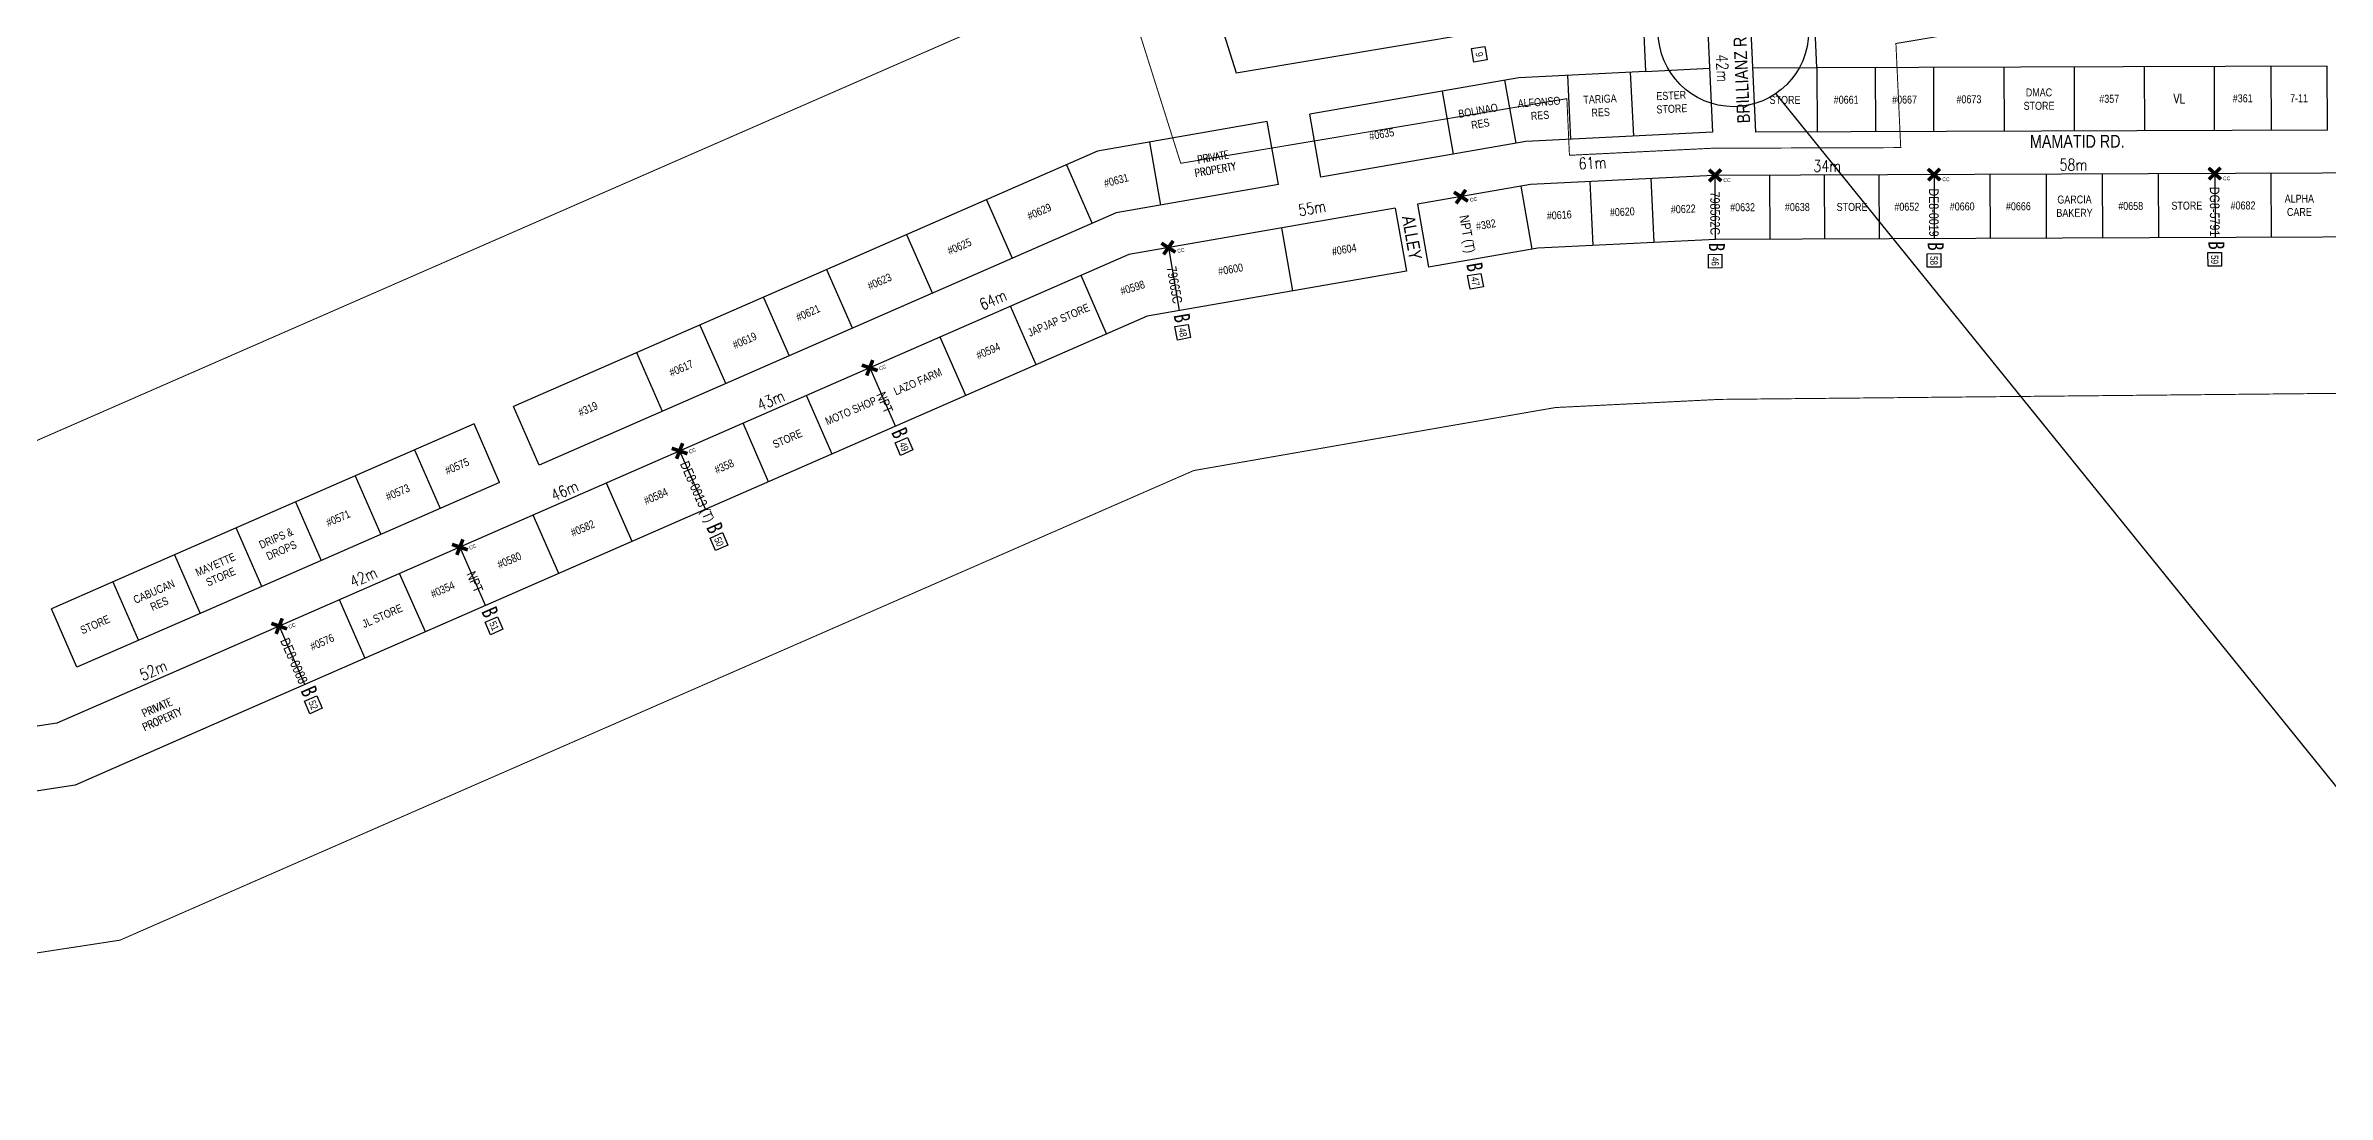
# Model space of a CAD drawing. Extents: x -663610 to -207124, y 70878 to 297551.
# Drawn here: x -213386 to -211961, y 81573 to 82228 of the extents above; entities that cross this region are included whole.
import ezdxf
from ezdxf.enums import TextEntityAlignment as Align

# ---------------------------------------------------------------- set-up
doc = ezdxf.new("R2010")
doc.units = 0
doc.header["$LTSCALE"] = 0.3
doc.layers.get('0').update_dxf_attribs({"linetype": 'CONTINUOUS'})
for name, color, linetype in [('BASEMAP', 7, 'CONTINUOUS'), ('Distance Data', 7, 'CONTINUOUS'), ('Electric Pole ID', 7, 'CONTINUOUS'), ('Electrical Pole (Circular Conc.)', 7, 'CONTINUOUS'), ('House Number', 6, 'CONTINUOUS'), ('Road Name', 7, 'CONTINUOUS'), ('Site boundry', 7, 'CONTINUOUS'), ('Survey sequence', 7, 'CONTINUOUS'), ('Vacant', 1, 'CONTINUOUS')]:
    doc.layers.add(name, color=color, linetype=linetype)
doc.layers.add('Pole size-Big', color=251, linetype='CONTINUOUS', lineweight=0)
doc.styles.add('Mark', font='arial.ttf', dxfattribs={"width": 0.8, "height": 2.5})
doc.styles.add('ROMANS', font='ROMANS.SHX', dxfattribs={"width": 0.8, "height": 2})
doc.styles.get("Standard").update_dxf_attribs({"font": '', "width": 0.8})
doc.styles.get('Standard').set_extended_font_data('FangSong_GB2312')
doc.linetypes.add('FENCELINE2', pattern='A,6.35,-2.54,[132,ltypeshp.shx,S=2.54,R=0,X=-2.54,Y=0],-2.54,25.4', length=36.83)

# ---------------------------------------------------------------- blocks, each defined once
blk = doc.blocks.new('Electrical Pole (Circular Conc.)')
at = {"const_width": 1.18}
for points in [[(-322437.53, 145744.35), (-322433.55, 145740.66)], [(-322437.46, 145740.59), (-322433.62, 145744.42)]]:
    blk.add_lwpolyline(points, dxfattribs=at)
at = {"color": 1, "lineweight": 0, "ltscale": 2, "insert": (-322432.88, 145741.54), "char_height": 1.2, "width": 1.894, "attachment_point": 1}
blk.add_mtext('{\\fArial|b0|i0|c0|p34;\\C7;CC}', dxfattribs=at)

msp = doc.modelspace()

# ---------------------------------------------------------------- linework, layer by layer
at = {"layer": 'BASEMAP', "color": 251, "ltscale": 2}
for points in [[(-211960.7, 82215.5), (-212279.5, 82214.3), (-212282.1, 82271.6), (-212152.9, 82293.2), (-212418.4, 83355.8), (-212857.5, 83205.1), (-212760.2, 82584.4), (-212642.4, 82211.2), (-212388.4, 82253.8), (-212386.5, 82212.1), (-212465.8, 82208.1), (-212596.3, 82185.4)], [(-212810.6, 83164.1), (-212721.1, 82593.6), (-212614.7, 82256.4), (-212350.5, 82300.7), (-212344.7, 82174.1), (-212461.4, 82168.3), (-212589.4, 82146)], [(-211960.5, 82175.5), (-212317.7, 82174.2), (-212323.6, 82305.2), (-212202.2, 82325.5)], [(-212622.9, 82180.8), (-212729, 82162.3), (-213093.9, 82002.6)], [(-212616, 82141.4), (-212717.4, 82123.7), (-213077.9, 81965.9)], [(-211854.9, 82148.9), (-212344, 82147.1), (-212458.4, 82141.4), (-212529.1, 82129.1)], [(-212542.9, 82126.7), (-212709.5, 82097.6), (-213283.6, 81846.4), (-213379.2, 81804.6), (-213610.1, 81769.2), (-213826.1, 81764.7)], [(-211854.8, 82108.9), (-212342.9, 82107.1), (-212453.9, 82101.6), (-212522.2, 82089.7)], [(-212536, 82087.3), (-212697.9, 82059.1), (-213267.6, 81809.8), (-213367.9, 81765.9), (-213606.7, 81729.3), (-213825.3, 81724.7)], [(-213118.6, 81991.8), (-213310.5, 81907.8), (-213382.7, 81876.2)], [(-213102.6, 81955.1), (-213294.4, 81871.2), (-213366.7, 81839.6)]]:
    msp.add_lwpolyline(points, dxfattribs=at)
at = {"layer": 'BASEMAP', "color": 251, "linetype": 'Continuous', "ltscale": 2}
for points in [[(-212435.4, 82209.7), (-212433.4, 82169.7)], [(-212396.1, 82211.6), (-212394.1, 82171.7)], [(-212386.5, 82212.1), (-212346.5, 82214.1)], [(-212279.5, 82214.3), (-212319.5, 82214.2)], [(-212279.5, 82214.3), (-212279.3, 82174.3)], [(-212243, 82214.5), (-212242.9, 82174.5)], [(-212206.4, 82174.6), (-212206.5, 82214.6)], [(-212162.7, 82214.8), (-212162.5, 82174.8)], [(-212118.8, 82214.9), (-212118.7, 82174.9)], [(-212075, 82215.1), (-212074.8, 82175.1)], [(-212031, 82175.2), (-212031.1, 82215.2)], [(-211995.9, 82215.4), (-211995.7, 82175.4)], [(-211960.5, 82175.5), (-211960.7, 82215.5)], [(-212506.5, 82160.4), (-212513.4, 82199.9)], [(-212474.6, 82206.6), (-212467.7, 82167.2)], [(-212589.4, 82146), (-212596.3, 82185.4)], [(-212689.4, 82128.6), (-212696.2, 82168)], [(-212616, 82141.4), (-212622.9, 82180.8)], [(-212748.4, 82153.7), (-212732.4, 82117.1)], [(-212457.4, 82101), (-212464.2, 82140.4)], [(-212419.2, 82103.3), (-212421.2, 82143.3)], [(-212381.1, 82105.2), (-212383.1, 82145.2)], [(-212342.9, 82107.1), (-212343.1, 82147.1)], [(-212308.7, 82107.2), (-212308.9, 82147.2)], [(-212274.5, 82107.4), (-212274.7, 82147.4)], [(-212240.3, 82107.5), (-212240.5, 82147.5)], [(-212206.3, 82147.6), (-212206.2, 82107.6)], [(-212171.1, 82107.7), (-212171.2, 82147.7)], [(-212136, 82107.9), (-212136.1, 82147.9)], [(-212100.9, 82108), (-212101, 82148)], [(-212065.8, 82108.1), (-212066, 82148.1)], [(-212030.9, 82148.2), (-212030.7, 82108.2)], [(-211995.5, 82108.4), (-211995.7, 82148.4)], [(-212798.4, 82131.9), (-212782.3, 82095.3)], [(-212542.9, 82126.7), (-212536, 82087.3)], [(-212529.1, 82129.1), (-212522.2, 82089.7)], [(-212848.3, 82110.1), (-212832.2, 82073.4)], [(-212606.9, 82074.9), (-212613.8, 82114.3)], [(-212684.7, 82102), (-212677.9, 82062.6)], [(-212882.1, 82051.6), (-212898.2, 82088.2)], [(-212723.3, 82048), (-212739.3, 82084.6)], [(-212937.8, 82070.9), (-212921.7, 82034.3)], [(-212977.4, 82053.6), (-212961.3, 82016.9)], [(-212767.3, 82028.7), (-212783.3, 82065.4)], [(-212811.3, 82009.5), (-212827.3, 82046.1)], [(-213000.9, 81999.6), (-213016.9, 82036.3)], [(-212871.3, 82026.8), (-212855.3, 81990.2)], [(-213077.9, 81965.9), (-213093.9, 82002.6)], [(-212894.9, 81972.9), (-212910.9, 82009.5)], [(-213102.6, 81955.1), (-213118.6, 81991.8)], [(-212934.5, 81955.6), (-212950.5, 81992.2)], [(-213155.8, 81975.5), (-213139.7, 81938.9)], [(-212990.1, 81974.9), (-212974, 81938.2)], [(-213192.9, 81959.2), (-213176.9, 81922.6)], [(-213019.8, 81918.2), (-213035.9, 81954.8)], [(-213230.1, 81943), (-213214, 81906.3)], [(-213251.2, 81890.1), (-213267.2, 81926.7)], [(-213065.6, 81898.2), (-213081.6, 81934.8)], [(-213127.4, 81914.8), (-213111.4, 81878.1)], [(-213305.7, 81909.9), (-213289.7, 81873.2)], [(-213149, 81861.7), (-213165.1, 81898.3)], [(-213344.2, 81893), (-213328.2, 81856.4)], [(-213186.7, 81845.2), (-213202.7, 81881.8)], [(-213366.7, 81839.6), (-213382.7, 81876.2)], [(-213240.4, 81865.3), (-213224.3, 81828.7)]]:
    msp.add_lwpolyline(points, dxfattribs=at)
at = {"layer": 'BASEMAP', "color": 4, "linetype": 'Continuous', "ltscale": 2}
msp.add_lwpolyline([(-212305.2, 82198.2), (-211397.2, 81074.9), (-211421, 81159.6), (-211475.8, 81115.8), (-211397.2, 81074.9)], dxfattribs=at)
msp.add_circle((-212331.6, 82237.1), 47, dxfattribs=at)
at = {"layer": 'Site boundry', "color": 1, "linetype": 'FENCELINE2', "lineweight": 0, "ltscale": 5, "const_width": 0.605}
for points in [[(-213422.8, 81967.8), (-213350.6, 81999.4), (-213158.7, 82083.4), (-212761.7, 82257.1), (-212857.8, 82561.5), (-212969.3, 83272.5), (-212347.8, 83485.7), (-212055.3, 82315.1), (-211934, 82315.6)], [(-211797.7, 82012.4), (-212340.2, 82007.1), (-212442.8, 82002), (-212518.8, 81988.8), (-212668.9, 81962.6), (-213227.5, 81718.2), (-213339.8, 81669), (-213598, 81629.4)]]:
    msp.add_lwpolyline(points, dxfattribs=at)
at = {"layer": 'Site boundry', "color": 2, "linetype": 'FENCELINE2', "lineweight": 0, "ltscale": 5, "const_width": 0.605}
msp.add_lwpolyline([(-212230.1, 82229.6), (-212091.2, 82252.8), (-212383.1, 83420.7), (-212913.4, 83238.8), (-212809, 82573), (-212677, 82154.7), (-212435.7, 82195.1), (-212434.1, 82159.7), (-212345.2, 82164.1), (-212319.3, 82164.2), (-212227.1, 82164.5)], close=True, dxfattribs=at)
at = {"layer": 'Survey sequence', "color": 9, "ltscale": 2, "true_color": 0xc7c8ca}
for points in [[(-212486.9, 82227.8), (-212485.5, 82219.4), (-212493.8, 82218), (-212495.2, 82226.4)], [(-212338.8, 82097.8), (-212338.8, 82089.3), (-212347.2, 82089.2), (-212347.3, 82097.7)], [(-212202.1, 82098.3), (-212202, 82089.8), (-212210.5, 82089.7), (-212210.5, 82098.2)], [(-212026.6, 82098.9), (-212026.6, 82090.4), (-212035, 82090.3), (-212035.1, 82098.9)], [(-212489.4, 82085.9), (-212487.9, 82077.5), (-212496.2, 82076.1), (-212497.7, 82084.5)], [(-212672.3, 82054), (-212670.8, 82045.7), (-212679.1, 82044.2), (-212680.6, 82052.6)], [(-212847.8, 81983.3), (-212844.4, 81975.5), (-212852.1, 81972.1), (-212855.5, 81979.9)], [(-212963.3, 81923.8), (-212959.9, 81916), (-212967.6, 81912.6), (-212971, 81920.4)], [(-213103.9, 81871.2), (-213100.5, 81863.4), (-213108.2, 81860), (-213111.6, 81867.8)], [(-213216.9, 81821.8), (-213213.5, 81814), (-213221.2, 81810.6), (-213224.6, 81818.4)]]:
    msp.add_lwpolyline(points, close=True, dxfattribs=at)

# ---------------------------------------------------------------- block references
at = {"layer": 'Electrical Pole (Circular Conc.)', "color": 1, "lineweight": 0, "xscale": 1.919302000000065, "zscale": 1.919302000013738}
for p, yscale, rotation in [((407634.1, -195377.4), 1.919302000016501, 0.2034141836422627), ((407809.5, -195376.8), 1.919302000016501, 0.2034141837112171), ((445202.2, -87122), 1.919302000016501, 9.891657181598724), ((407497.3, -195377.9), 1.919302000016501, 0.2034141832406986), ((445019.4, -87153.9), 1.919302000016501, 9.891657181100166), ((466213, 73859.6), 1.919302000016501, 23.63415699426947), ((466094.2, 73807.6), 1.919302000016501, 23.63415699426163), ((465956.9, 73747.5), 1.919302000016501, 23.63415699426947), ((465844, 73698.1), 1.9193020000165, 23.63415699430794)]:
    msp.add_blockref('Electrical Pole (Circular Conc.)', p, dxfattribs=dict(at, yscale=yscale, rotation=rotation))

# ---------------------------------------------------------------- texts
at = {"layer": 'Distance Data', "style": 'ROMANS', "width": 0.8}
for s, rotation, p in [('42m', 272.6086, (-212338.5, 82214.1)), ('61m', 2.8448, (-212419.7, 82154.9)), ('34m', 0.2034, (-212273, 82153)), ('58m', 0.2034, (-212119.2, 82153.8)), ('55m', 9.8917, (-212594.9, 82126.7)), ('64m', 23.6342, (-212794.3, 82069.4)), ('43m', 23.6342, (-212933.2, 82006.5)), ('46m', 23.6342, (-213062, 81950.1)), ('42m', 23.6342, (-213187.7, 81896)), ('52m', 23.6342, (-213319, 81837.8))]:
    msp.add_text(s, height=7.26, rotation=rotation, dxfattribs=at).set_placement(p, align=Align.MIDDLE_CENTER)
at = {"layer": 'Electric Pole ID', "style": 'Mark', "width": 0.8}
for s, rotation, p in [('DE8-0019', 270.2034, (-212209.4, 82123.9)), ('DG8-5791', 270.2034, (-212033.9, 82124.5)), ('798562C', 270.2034, (-212346.1, 82123.4)), ('NPT (T)', 279.8917, (-212500.9, 82110)), ('79665C', 279.8917, (-212683.8, 82078.1)), ('NPT', 293.6342, (-212864.7, 82003.9)), ('DE8-0013 (T)', 293.6342, (-212981.9, 81948.2)), ('NPT', 293.6342, (-213120.8, 81891.8)), ('DE8-0088', 293.6342, (-213233.8, 81842.4))]:
    msp.add_text(s, height=6, rotation=rotation, dxfattribs=at).set_placement(p, align=Align.CENTER)
at = {"layer": 'House Number', "color": 6, "char_height": 5, "width": 49.861, "attachment_point": 5, "style": 'Mark'}
for s, insert, rotation in [('ALFONSO\\PRES', (-212452.8, 82188.8), 4.1609), ('TARIGA\\PRES', (-212414.8, 82190.7), 2.8448), ('ESTER\\PSTORE', (-212370.3, 82192.9), 2.8448), ('STORE', (-212299.4, 82194.3), 0.2034), ('#0661', (-212261.2, 82194.4), 0.2034), ('#0667', (-212224.7, 82194.5), 0.2034), ('#0673', (-212184.5, 82194.7), 0.2034), ('DMAC\\PSTORE', (-212140.7, 82194.8), 0.2034), ('#357', (-212096.8, 82195), 0.2034), ('#361', (-212013.4, 82195.3), 0.2034), ('7-11', (-211978.2, 82195.4), 0.2034), ('BOLINAO\\PRES', (-212490.5, 82183.5), 9.8917), ('#0635', (-212551.4, 82172.9), 9.8917), ('#0631', (-212717.3, 82144), 14.9102), ('#0629', (-212765.4, 82124.5), 23.6342), ('#0616', (-212440.5, 82122.3), 3.4829), ('#0620', (-212401.1, 82124.3), 2.8448), ('#0622', (-212363, 82126.1), 2.8448), ('#0632', (-212325.9, 82127.2), 0.2034), ('#0638', (-212291.7, 82127.3), 0.2034), ('STORE', (-212257.5, 82127.4), 0.2034), ('#0652', (-212223.3, 82127.5), 0.2034), ('#0660', (-212188.7, 82127.7), 0.2034), ('#0666', (-212153.6, 82127.8), 0.2034), ('GARCIA\\PBAKERY', (-212118.5, 82127.9), 0.2034), ('#0658', (-212083.4, 82128), 0.2034), ('STORE', (-212048.3, 82128.2), 0.2034), ('#0682', (-212013.2, 82128.3), 0.2034), ('ALPHA\\PCARE', (-211978, 82128.4), 0.2034), ('#382', (-212486.3, 82116.3), 9.8917), ('#0625', (-212815.3, 82102.7), 23.6342), ('#0604', (-212574.9, 82100.8), 9.8917), ('#0623', (-212865.2, 82080.8), 23.6342), ('#0598', (-212707.1, 82076.9), 17.8129), ('#0600', (-212645.8, 82088.4), 9.8917), ('JAPJAP STORE', (-212753.3, 82056.7), 23.6342), ('#0621', (-212909.9, 82061.2), 23.6342), ('#0619', (-212949.5, 82043.9), 23.6342), ('#0594', (-212797.3, 82037.4), 23.6342), ('#0617', (-212989.1, 82026.6), 23.6342), ('LAZO FARM', (-212841.3, 82018.2), 23.6342), ('#319', (-213047.4, 82001.1), 23.6342), ('MOTO SHOP', (-212883.1, 81999.9), 23.6342), ('STORE', (-212922.7, 81982.5), 23.6342), ('#0575', (-213129.2, 81965.3), 23.6342), ('#358', (-212962.3, 81965.2), 23.6342), ('#0573', (-213166.3, 81949), 23.6342), ('#0584', (-213005, 81946.5), 23.6342), ('DRIPS &\\PDROPS', (-213240.6, 81916.5), 23.6342), ('#0571', (-213203.5, 81932.8), 23.6342), ('#0582', (-213050.7, 81926.5), 23.6342), ('MAYETTE\\PSTORE', (-213278.5, 81900), 23.6342), ('#0580', (-213096.5, 81906.5), 23.6342), ('CABUCAN\\PRES', (-213316.9, 81883.1), 23.6342), ('#0354', (-213138.2, 81888.2), 23.6342), ('STORE', (-213355.4, 81866.3), 23.6342), ('JL STORE', (-213175.9, 81871.7), 23.6342), ('#0576', (-213213.5, 81855.3), 23.6342)]:
    msp.add_mtext(s, dxfattribs=dict(at, insert=insert, rotation=rotation))
at = {"layer": 'Pole size-Big', "color": 2, "lineweight": 0, "width": 0.8}
for rotation, p in [(270.2034, (-212347, 82105)), (270.2034, (-212210.2, 82105.5)), (270.2034, (-212034.8, 82106.1)), (279.8917, (-212498.6, 82091.7)), (279.8917, (-212681.5, 82059.8)), (293.6342, (-212858.1, 81986.6)), (293.6342, (-212973.7, 81927.2)), (293.6342, (-213114.2, 81874.6)), (293.6342, (-213227.2, 81825.1))]:
    msp.add_text('B', height=10, rotation=rotation, dxfattribs=at).set_placement(p)
at = {"layer": 'Road Name', "color": 7, "lineweight": 0, "style": 'Mark', "width": 0.8}
for s, rotation, p in [('BRILLIANZ RESIDENCES', 92.6086, (-212327.6, 82232.6)), ('MAMATID RD.', 0.2034, (-212116.8, 82168.4)), ('ALLEY', 279.8917, (-212532.5, 82108.2))]:
    e = msp.add_text(s, height=8, rotation=rotation, dxfattribs=at)
    e.set_placement(p, align=Align.MIDDLE_CENTER)
    e.dxf.unprotected_set("ltscale", 0)
at = {"layer": 'Survey sequence', "color": 9, "true_color": 0xc7c8ca, "style": 'Mark', "width": 0.8}
for s, rotation, p in [('9', 279.5088, (-212492.6, 82222.4)), ('46', 270.2034, (-212345.3, 82093.4)), ('58', 270.2034, (-212208.6, 82093.9)), ('59', 270.2034, (-212033.2, 82094.5)), ('47', 279.8917, (-212495.1, 82080.5)), ('48', 279.8917, (-212677.9, 82048.6)), ('49', 293.6342, (-212852, 81976.6)), ('50', 293.6342, (-212967.6, 81917.2)), ('51', 293.6342, (-213108.1, 81864.6)), ('52', 293.6342, (-213221.1, 81815.1))]:
    msp.add_text(s, height=4.52, rotation=rotation, dxfattribs=at).set_placement(p, align=Align.CENTER)
at = {"layer": 'Vacant', "color": 251, "attachment_point": 5, "style": 'ROMANS'}
for s, insert, char_height, width, rotation in [('VL', (-212053, 82195.2), 6, 12.233, 0.2034), ('PRIVATE\\PPROPERTY', (-212656.1, 82154.7), 4.8, 20.593, 9.8917), ('PRIVATE\\PPROPERTY', (-213315, 81810.8), 4.8, 20.593, 23.6342)]:
    msp.add_mtext(s, dxfattribs=dict(at, insert=insert, char_height=char_height, width=width, rotation=rotation))

doc.saveas('drawing.dxf')
